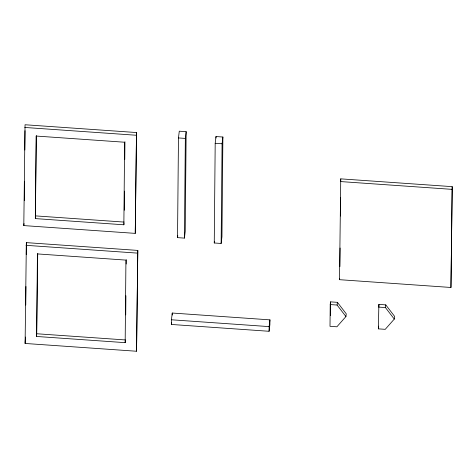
<?xml version="1.0" encoding="UTF-8"?>
<svg xmlns="http://www.w3.org/2000/svg" width="476" height="476" viewBox="0 0 476 476"><rect width="100%" height="100%" fill="white"/><g stroke="black" fill="none" stroke-linecap="round" stroke-linejoin="round"><path stroke-width="0.71" d="M23.8 225.588L25.049 124.754L136.499 132.542L135.249 233.377L23.8 225.588L24.044 223.559M24.335 200.58L24.52 181.255M24.812 150.029L24.99 130.704M25.103 343.458L26.353 242.623L137.802 250.412L136.558 351.246L25.103 343.458L25.466 337.038M25.769 305.074L25.942 286.487M26.239 254.523L26.353 242.623M35.337 218.597L36.111 136.047L124.635 142.229L123.855 224.785L35.337 218.597L36.42 135.553M36.646 336.472L37.42 253.916L125.938 260.104L125.164 342.655L36.646 336.472L37.723 253.428M124.296 210.291L124.474 191.126M124.771 159.43L124.938 141.741M125.724 314.898L125.902 295.733M126.199 264.037L126.241 259.61M135.249 233.377L136.499 132.542M136.558 351.246L137.802 250.412M171.39 324.459L171.437 319.783L172.252 313.035L269.946 319.86L269.898 324.537L269.083 331.284L171.39 324.459L171.634 322.43M172.235 315.035L172.252 313.035M177.53 237.631L178.464 137.939L179.279 131.192L186.158 131.668L185.224 231.36L184.408 238.113L177.53 237.631L177.774 235.602M184.408 238.113L185.343 138.421L186.158 131.668M214.254 242.98L215.194 143.294L216.009 136.541L222.887 137.023L221.953 236.709L221.138 243.462L214.254 242.98L214.42 241.63M215.991 138.016L216.009 136.541M221.138 243.462L222.072 143.776L222.887 137.023M269.083 331.284L269.124 326.613L269.946 319.86M330.213 304.563L330.005 326.316L336.883 326.798L345.939 316.546L346.26 313.845L337.419 302.337L330.534 301.861L330.213 304.563L337.091 305.039L345.939 316.546M330.409 315.636L330.534 301.861M339.501 279.686L340.751 178.857L452.2 186.646L450.95 287.474L339.501 279.686L339.668 278.335M339.923 266.578L340.102 247.996M340.399 216.027L340.572 197.439M340.733 180.345L340.751 178.857M378.355 328.851L378.884 304.396L385.762 304.872L394.61 316.379L394.283 319.081L385.233 329.332L378.355 328.851L378.682 326.149M378.866 306.568L378.884 304.396M450.95 287.474L452.2 186.646M123.855 224.785L124.022 223.434M125.164 342.655L125.408 340.632M337.091 305.039L337.419 302.337M394.283 319.081L385.441 307.573L385.762 304.872M178.464 137.939L185.343 138.421M24.722 127.455L136.172 135.244M215.194 143.294L222.072 143.776M340.423 181.558L451.873 189.347M35.664 215.896L124.182 222.084M26.025 245.324L137.475 253.113M378.557 307.091L385.441 307.573M171.437 319.783L269.124 326.613M36.973 333.771L125.491 339.953"/></g></svg>
